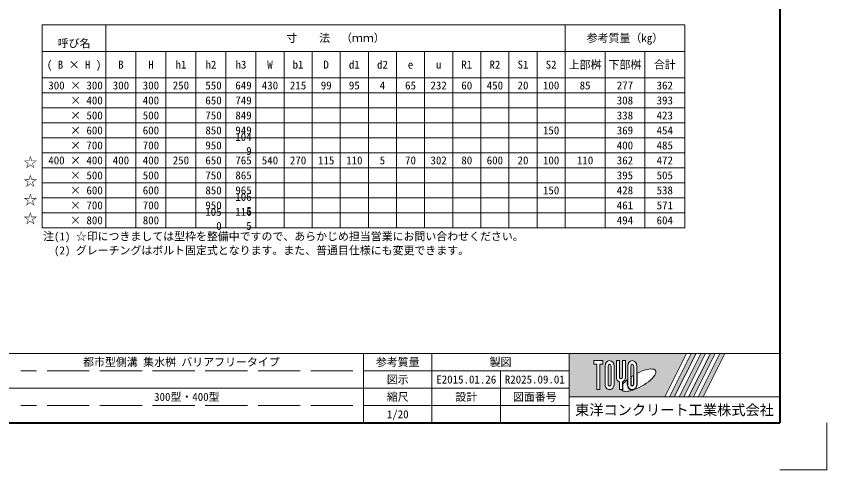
# Model space of a CAD drawing. Units: millimetres, scale not verified. Extents: x 63886 to 97934, y 3628 to 26930.
# Drawn here: x 92219 to 95678, y 17957 to 19894 of the extents above; entities that cross this region are included whole.
import ezdxf
from ezdxf.enums import TextEntityAlignment as Align

# ---------------------------------------------------------------- set-up
doc = ezdxf.new("R2010")
doc.units = ezdxf.units.MM
doc.header["$LTSCALE"] = 30
doc.linetypes.add('DASHED', pattern=[7.5, 6, -1.5])
for name, color, linetype, lineweight in [('Defpoints_3', 8, 'Continuous', 0), ('図枠', 7, 'Continuous', 13), ('寸法表', 7, 'Continuous', 13), ('補助線', 8, 'Continuous', 13)]:
    doc.layers.add(name, color=color, linetype=linetype, lineweight=lineweight)
doc.styles.add('ＭＳ ゴシック', font='')
doc.styles.get('ＭＳ ゴシック').set_extended_font_data('MS Gothic')

msp = doc.modelspace()

# ---------------------------------------------------------------- hatches: boundary and pattern name
at = {"layer": '図枠'}
h = msp.add_hatch(color=256, dxfattribs=at)
h.paths.add_polyline_path([(94578.45, 18453.97), (94578.45, 18268.34), (94986.83, 18268.34), (95079.64, 18453.97)])
edge = h.paths.add_edge_path(flags=16)
edge.add_ellipse((94874.95, 18339.7), major_axis=(72.73, 40.71), ratio=0.3471473, start_angle=-144.31122, end_angle=72.1899, ccw=False)
edge.add_ellipse((94848.02, 18322.12), major_axis=(0, 24.75), ratio=0.8463542, start_angle=-160.70346, end_angle=-90)
edge.add_line((94868.97, 18322.12), (94868.97, 18369.3))
edge = h.paths.add_edge_path(flags=16)
edge.add_ellipse((94848.02, 18400.18), major_axis=(0, 22.85), ratio=0.8463541, start_angle=-90, end_angle=90, ccw=False)
edge.add_line((94867.36, 18400.18), (94867.36, 18322.12))
edge.add_ellipse((94848.02, 18322.12), major_axis=(0, 22.85), ratio=0.8463541, start_angle=90, end_angle=-90, ccw=False)
edge.add_line((94828.69, 18322.12), (94828.69, 18400.18))
edge = h.paths.add_edge_path(flags=16)
edge.add_line((94854.47, 18400.18), (94854.47, 18322.12))
edge.add_ellipse((94848.02, 18322.12), major_axis=(0, 7.62), ratio=0.8463541, start_angle=90, end_angle=-90, ccw=False)
edge.add_line((94841.58, 18322.12), (94841.58, 18400.18))
edge.add_ellipse((94848.02, 18400.18), major_axis=(0, 7.62), ratio=0.8463541, start_angle=-90, end_angle=90, ccw=False)
edge = h.paths.add_edge_path(flags=16)
edge.add_line((94852.86, 18360.28), (94852.86, 18322.12))
edge.add_ellipse((94848.02, 18322.12), major_axis=(0, 5.71), ratio=0.8463542, start_angle=90, end_angle=-90, ccw=False)
edge.add_line((94843.19, 18322.12), (94843.19, 18354.04))
edge.add_ellipse((94874.95, 18339.7), major_axis=(72.73, 40.71), ratio=0.3471473, start_angle=107.79174, end_angle=126.47132, ccw=False)
edge = h.paths.add_edge_path(flags=16)
edge.add_line((94819.02, 18423.03), (94819.02, 18353.06))
edge.add_ellipse((94799.68, 18353.06), major_axis=(0, 22.85), ratio=0.8463541, start_angle=-163.34117, end_angle=-90, ccw=False)
edge.add_line((94806.13, 18331.52), (94806.13, 18299.28))
edge.add_line((94806.13, 18299.28), (94793.24, 18299.28))
edge.add_line((94793.24, 18299.28), (94793.24, 18331.52))
edge.add_ellipse((94799.68, 18353.06), major_axis=(0, 22.85), ratio=0.8463541, start_angle=90, end_angle=163.34117, ccw=False)
edge.add_line((94780.35, 18353.06), (94780.35, 18423.03))
edge.add_line((94780.35, 18423.03), (94793.24, 18423.03))
edge.add_line((94793.24, 18423.03), (94793.24, 18353.06))
edge.add_ellipse((94799.68, 18353.06), major_axis=(0, 7.62), ratio=0.8463541, start_angle=90, end_angle=-90)
edge.add_line((94806.13, 18353.06), (94806.13, 18423.03))
edge.add_line((94806.13, 18423.03), (94819.02, 18423.03))
edge = h.paths.add_edge_path(flags=16)
edge.add_line((94827.07, 18341.83), (94827.07, 18322.12))
edge.add_ellipse((94848.02, 18322.12), major_axis=(0, 24.75), ratio=0.8463542, start_angle=90, end_angle=-171.54427)
edge.add_ellipse((94874.95, 18339.7), major_axis=(72.73, 40.71), ratio=0.3471473, start_angle=-178.64954, end_angle=-148.29244, ccw=False)
edge.add_line((94803.35, 18297.37), (94807.74, 18297.37))
edge.add_line((94807.74, 18297.37), (94807.74, 18321.51))
edge.add_ellipse((94874.95, 18339.7), major_axis=(72.73, 40.71), ratio=0.3471473, start_angle=148.21912, end_angle=165.90812, ccw=False)
edge = h.paths.add_edge_path(flags=16)
edge.add_ellipse((94751.34, 18400.18), major_axis=(0, 22.85), ratio=0.8463541, start_angle=-90, end_angle=90, ccw=False)
edge.add_line((94770.68, 18400.18), (94770.68, 18322.12))
edge.add_ellipse((94751.34, 18322.12), major_axis=(0, 22.85), ratio=0.8463541, start_angle=90, end_angle=-90, ccw=False)
edge.add_line((94732.01, 18322.12), (94732.01, 18400.18))
edge = h.paths.add_edge_path(flags=16)
edge.add_line((94757.79, 18400.18), (94757.79, 18322.12))
edge.add_ellipse((94751.34, 18322.12), major_axis=(0, 7.62), ratio=0.8463541, start_angle=90, end_angle=-90, ccw=False)
edge.add_line((94744.9, 18322.12), (94744.9, 18400.18))
edge.add_ellipse((94751.34, 18400.18), major_axis=(0, 7.62), ratio=0.8463541, start_angle=-90, end_angle=90, ccw=False)
h.paths.add_polyline_path([(94722.34, 18423.03), (94722.34, 18407.8), (94709.45, 18407.8), (94709.45, 18299.28), (94696.56, 18299.28), (94696.56, 18407.8), (94683.67, 18407.8), (94683.67, 18423.03)], flags=16)
for points in [[(95007.24, 18268.34), (95027.66, 18268.34), (95120.48, 18453.97), (95100.06, 18453.97)], [(95161.31, 18453.97), (95140.89, 18453.97), (95048.08, 18268.34), (95068.5, 18268.34)], [(95202.15, 18453.97), (95181.73, 18453.97), (95088.92, 18268.34), (95109.34, 18268.34)], [(95242.99, 18453.97), (95222.57, 18453.97), (95129.76, 18268.34), (95150.18, 18268.34)]]:
    msp.add_hatch(color=256, dxfattribs=at).paths.add_polyline_path(points)

# ---------------------------------------------------------------- linework, layer by layer
at = {"layer": 'Defpoints_3'}
for p, q in [((92329.95, 19743.93), (92601.95, 19743.93)), ((92601.95, 19566.44), (92729.95, 19566.44)), ((92857.95, 19566.44), (92985.95, 19566.44)), ((93241.95, 19566.44), (94731.95, 19566.44)), ((92601.95, 19502.44), (92729.95, 19502.44)), ((92857.95, 19502.44), (92985.95, 19502.44)), ((93241.95, 19502.44), (94731.95, 19502.44)), ((92601.95, 19438.44), (92729.95, 19438.44)), ((92857.95, 19438.44), (92985.95, 19438.44)), ((93241.95, 19438.44), (94441.95, 19438.44)), ((94561.95, 19438.44), (94731.95, 19438.44)), ((92601.95, 19374.44), (92729.95, 19374.44)), ((92857.95, 19374.44), (92985.95, 19374.44)), ((93241.95, 19374.44), (94731.95, 19374.44)), ((92601.95, 19246.44), (92729.95, 19246.44)), ((92857.95, 19246.44), (92985.95, 19246.44)), ((93241.95, 19246.44), (94731.95, 19246.44)), ((92601.95, 19182.44), (92729.95, 19182.44)), ((92857.95, 19182.44), (92985.95, 19182.44)), ((93241.95, 19182.44), (94441.95, 19182.44)), ((94561.95, 19182.44), (94731.95, 19182.44)), ((92601.95, 19118.44), (92729.95, 19118.44)), ((92857.95, 19118.44), (92985.95, 19118.44)), ((93241.95, 19118.44), (94731.95, 19118.44)), ((92601.95, 19054.44), (92729.95, 19054.44)), ((92857.95, 19054.44), (92985.95, 19054.44)), ((93241.95, 19054.44), (94731.95, 19054.44))]:
    msp.add_line(p, q, dxfattribs=at)
at = {"layer": 'Defpoints_3', "color": 7, "lineweight": 13}
for p in [(95678.45, 18156.97), (95478.45, 17956.97)]:
    msp.add_line(p, (95678.45, 17956.97), dxfattribs=at)
at = {"layer": '図枠', "lineweight": 40}
for p in [(95478.45, 23696.97), (91878.45, 18156.97)]:
    msp.add_line(p, (95478.45, 18156.97), dxfattribs=at)
at = {"layer": '図枠'}
for p, q in [((95478.45, 18453.97), (91878.45, 18453.97)), ((93700.95, 18156.97), (93700.95, 18453.97)), ((93993.45, 18156.97), (93993.45, 18453.97)), ((94578.45, 18156.97), (94578.45, 18453.97)), ((94578.45, 18379.72), (93700.95, 18379.72)), ((94285.95, 18156.97), (94285.95, 18379.72)), ((94578.45, 18305.47), (91878.45, 18305.47)), ((94578.45, 18231.22), (93700.95, 18231.22))]:
    msp.add_line(p, q, dxfattribs=at)
at = {"layer": '図枠', "lineweight": 5}
for p, q in [((94578.45, 18453.97), (95079.64, 18453.97)), ((95079.64, 18453.97), (94986.83, 18268.34)), ((95100.06, 18453.97), (95007.24, 18268.34)), ((95120.48, 18453.97), (95027.66, 18268.34)), ((95140.89, 18453.97), (95048.08, 18268.34)), ((95161.31, 18453.97), (95068.5, 18268.34)), ((95181.73, 18453.97), (95088.92, 18268.34)), ((95100.06, 18453.97), (95120.48, 18453.97)), ((95202.15, 18453.97), (95109.34, 18268.34)), ((95222.57, 18453.97), (95129.76, 18268.34)), ((95140.89, 18453.97), (95161.31, 18453.97)), ((95242.99, 18453.97), (95150.18, 18268.34)), ((95181.73, 18453.97), (95202.15, 18453.97)), ((95222.57, 18453.97), (95242.99, 18453.97)), ((94683.67, 18423.03), (94683.67, 18407.8)), ((94683.67, 18423.03), (94722.34, 18423.03)), ((94696.56, 18407.8), (94683.67, 18407.8)), ((94696.56, 18407.8), (94696.56, 18299.28)), ((94709.45, 18407.8), (94709.45, 18299.28)), ((94722.34, 18407.8), (94709.45, 18407.8)), ((94722.34, 18423.03), (94722.34, 18407.8)), ((94780.35, 18423.03), (94793.24, 18423.03)), ((94780.35, 18353.06), (94780.35, 18423.03)), ((94793.24, 18423.03), (94793.24, 18353.06)), ((94806.13, 18423.03), (94819.02, 18423.03)), ((94806.13, 18353.06), (94806.13, 18423.03)), ((94819.02, 18423.03), (94819.02, 18353.06)), ((94732.01, 18400.18), (94732.01, 18322.12)), ((94744.9, 18322.12), (94744.9, 18400.18)), ((94757.79, 18400.18), (94757.79, 18322.12)), ((94770.68, 18322.12), (94770.68, 18400.18)), ((94828.69, 18400.18), (94828.69, 18322.12)), ((94841.58, 18322.12), (94841.58, 18400.18)), ((94854.47, 18400.18), (94854.47, 18322.12)), ((94867.36, 18322.12), (94867.36, 18400.18)), ((94827.07, 18341.83), (94827.07, 18322.12)), ((94843.19, 18322.12), (94843.19, 18354.04)), ((94852.86, 18360.28), (94852.86, 18322.12)), ((94868.97, 18322.12), (94868.97, 18369.3)), ((94793.24, 18331.52), (94793.24, 18299.28)), ((94806.13, 18331.52), (94806.13, 18299.28)), ((94807.74, 18321.51), (94807.74, 18297.37)), ((94578.45, 18268.34), (94986.83, 18268.34)), ((94709.45, 18299.28), (94696.56, 18299.28)), ((94806.13, 18299.28), (94793.24, 18299.28)), ((94803.35, 18297.37), (94807.74, 18297.37)), ((95007.24, 18268.34), (95027.66, 18268.34)), ((95048.08, 18268.34), (95068.5, 18268.34)), ((95088.92, 18268.34), (95109.34, 18268.34)), ((95129.76, 18268.34), (95150.18, 18268.34))]:
    msp.add_line(p, q, dxfattribs=at)
at = {"layer": '図枠', "linetype": 'DASHED', "lineweight": 9}
for p, q in [((93655.95, 18379.72), (92238.45, 18379.72)), ((93655.95, 18231.22), (92238.45, 18231.22))]:
    msp.add_line(p, q, dxfattribs=at)
at = {"layer": '図枠', "lineweight": 5}
for centre, major_axis, ratio, start_param, end_param in [((94751.34, 18400.18), (0, 22.85), 0.846354, 4.712389, 7.8539816), ((94751.34, 18400.18), (0, 7.62), 0.846354, 4.712389, 7.8539816), ((94848.02, 18400.18), (0, 22.85), 0.846354, 4.712389, 7.8539816), ((94848.02, 18400.18), (0, 7.62), 0.846354, 4.712389, 7.8539816), ((94874.95, 18339.7), (72.73, 40.71), 0.347147, 4.2621853, 7.7429163), ((94799.68, 18353.06), (0, 22.85), 0.846354, 1.5707963, 2.8017557), ((94799.68, 18353.06), (0, 7.62), 0.846354, 1.5707963, 4.712389), ((94799.68, 18353.06), (0, 22.85), 0.846354, 3.4814296, 4.712389), ((94874.95, 18339.7), (72.73, 40.71), 0.347147, 2.0815197, 2.5155126), ((94874.95, 18339.7), (72.73, 40.71), 0.347147, 1.6817405, 1.8219833), ((94751.34, 18322.12), (0, 22.85), 0.846354, 1.5707963, 4.712389), ((94751.34, 18322.12), (0, 7.62), 0.846354, 1.5707963, 4.712389), ((94848.02, 18322.12), (0, 24.75), 0.846354, 1.5707963, 3.3154679), ((94848.02, 18322.12), (0, 22.85), 0.846354, 1.5707963, 4.712389), ((94848.02, 18322.12), (0, 7.62), 0.846354, 1.5707963, 4.712389), ((94848.02, 18322.12), (0, 5.71), 0.846354, 1.5707963, 4.712389), ((94848.02, 18322.12), (0, 24.75), 0.846354, 3.5338438, 4.712389), ((94874.95, 18339.7), (72.73, 40.71), 0.347147, 3.2093975, 4.2004451)]:
    msp.add_ellipse(centre, major_axis=major_axis, ratio=ratio, start_param=start_param, end_param=end_param, dxfattribs=at)
at = {"layer": '寸法表'}
for p, q in [((92329.95, 19857.7), (95071.95, 19857.7)), ((92329.95, 19857.7), (92329.95, 18990.44)), ((92601.95, 19857.7), (92601.95, 18990.44)), ((94561.95, 19857.7), (94561.95, 18990.44)), ((95071.95, 19857.7), (95071.95, 18990.44)), ((92601.95, 19743.93), (95071.95, 19743.93)), ((92729.95, 19743.93), (92729.95, 18990.44)), ((92857.95, 19743.93), (92857.95, 18990.44)), ((92985.95, 19743.93), (92985.95, 18990.44)), ((93113.95, 19743.93), (93113.95, 18990.44)), ((93241.95, 19743.93), (93241.95, 18990.44)), ((93361.95, 19743.93), (93361.95, 18990.44)), ((93481.95, 19743.93), (93481.95, 18990.44)), ((93601.95, 19743.93), (93601.95, 18990.44)), ((93721.95, 19743.93), (93721.95, 18990.44)), ((93841.95, 19743.93), (93841.95, 18990.44)), ((93961.95, 19743.93), (93961.95, 18990.44)), ((94081.95, 19743.93), (94081.95, 18990.44)), ((94201.95, 19743.93), (94201.95, 18990.44)), ((94321.95, 19743.93), (94321.95, 18990.44)), ((94441.95, 19743.93), (94441.95, 18990.44)), ((94731.95, 19743.93), (94731.95, 18990.44)), ((94901.95, 19743.93), (94901.95, 18990.44)), ((92329.95, 19630.44), (95071.95, 19630.44)), ((92329.95, 19566.44), (92601.95, 19566.44)), ((92729.95, 19566.44), (92857.95, 19566.44)), ((92985.95, 19566.44), (93241.95, 19566.44)), ((94731.95, 19566.44), (95071.95, 19566.44)), ((92329.95, 19502.44), (92601.95, 19502.44)), ((92729.95, 19502.44), (92857.95, 19502.44)), ((92985.95, 19502.44), (93241.95, 19502.44)), ((94731.95, 19502.44), (95071.95, 19502.44)), ((92329.95, 19438.44), (92601.95, 19438.44)), ((92729.95, 19438.44), (92857.95, 19438.44)), ((92985.95, 19438.44), (93241.95, 19438.44)), ((94441.95, 19438.44), (94561.95, 19438.44)), ((94731.95, 19438.44), (95071.95, 19438.44)), ((92329.95, 19374.44), (92601.95, 19374.44)), ((92729.95, 19374.44), (92857.95, 19374.44)), ((92985.95, 19374.44), (93241.95, 19374.44)), ((94731.95, 19374.44), (95071.95, 19374.44)), ((92329.95, 19310.44), (95071.95, 19310.44)), ((92329.95, 19246.44), (92601.95, 19246.44)), ((92729.95, 19246.44), (92857.95, 19246.44)), ((92985.95, 19246.44), (93241.95, 19246.44)), ((94731.95, 19246.44), (95071.95, 19246.44)), ((92329.95, 19182.44), (92601.95, 19182.44)), ((92729.95, 19182.44), (92857.95, 19182.44)), ((92985.95, 19182.44), (93241.95, 19182.44)), ((94441.95, 19182.44), (94561.95, 19182.44)), ((94731.95, 19182.44), (95071.95, 19182.44)), ((92329.95, 19118.44), (92601.95, 19118.44)), ((92729.95, 19118.44), (92857.95, 19118.44)), ((92985.95, 19118.44), (93241.95, 19118.44)), ((94731.95, 19118.44), (95071.95, 19118.44)), ((92329.95, 19054.44), (92601.95, 19054.44)), ((92729.95, 19054.44), (92857.95, 19054.44)), ((92985.95, 19054.44), (93241.95, 19054.44)), ((94731.95, 19054.44), (95071.95, 19054.44)), ((92329.95, 18990.44), (95071.95, 18990.44))]:
    msp.add_line(p, q, dxfattribs=at)
at = {"layer": '補助線'}
msp.add_line((94578.45, 18268.34), (95478.45, 18268.34), dxfattribs=at)

# ---------------------------------------------------------------- texts
at = {"layer": '図枠', "style": 'ＭＳ ゴシック'}
for s, height, p in [('都市型側溝 集水桝 バリアフリータイプ\u3000', 34.18, (92947.2, 18416.84)), ('参考質量', 34.18, (93847.2, 18416.84)), ('製図', 34.18, (94285.95, 18416.84)), ('図示', 34.18, (93847.2, 18342.59)), ('E2015.01.26', 34.18, (94139.7, 18342.59)), ('R2025.09.01', 34.18, (94432.2, 18342.59)), ('300型・400型', 34.18, (92947.2, 18268.34)), ('縮尺', 34.18, (93847.2, 18268.34)), ('設計', 34.18, (94139.7, 18268.34)), ('図面番号', 34.18, (94432.2, 18268.34)), ('東洋コンクリート工業株式会社', 44.43, (95028.45, 18212.65)), ('1/20', 34.18, (93847.2, 18194.09))]:
    msp.add_text(s, height=height, dxfattribs=at).set_placement(p, align=Align.MIDDLE_CENTER)
at = {"layer": '寸法表', "style": 'ＭＳ ゴシック'}
for s, height, p in [('寸\u3000\u3000法\u3000（ｍｍ）', 34.18, (93581.95, 19800.82)), ('参考質量（kg）', 34.18, (94816.95, 19800.82)), ('( B × H )', 34.18, (92465.95, 19687.18)), ('B', 34.18, (92665.95, 19687.18)), ('H', 34.18, (92793.95, 19687.18)), ('h1', 34.18, (92921.95, 19687.18)), ('h2', 34.18, (93049.95, 19687.18)), ('h3', 34.18, (93177.95, 19687.18)), ('W', 34.18, (93301.95, 19687.18)), ('b1', 34.18, (93421.95, 19687.18)), ('D', 34.18, (93541.95, 19687.18)), ('d1', 34.18, (93661.95, 19687.18)), ('d2', 34.18, (93781.95, 19687.18)), ('e', 34.18, (93901.95, 19687.18)), ('u', 34.18, (94021.95, 19687.18)), ('R1', 34.18, (94141.95, 19687.18)), ('R2', 34.18, (94261.95, 19687.18)), ('S1', 34.18, (94381.95, 19687.18)), ('S2', 34.18, (94501.95, 19687.18)), ('上部桝', 34.18, (94646.95, 19687.18)), ('下部桝', 34.18, (94816.95, 19687.18)), ('合計', 34.18, (94986.95, 19687.18)), ('300', 34.18, (92665.95, 19598.44)), ('300', 34.18, (92793.95, 19598.44)), ('250', 34.18, (92921.95, 19598.44)), ('430', 34.18, (93301.95, 19598.44)), ('215', 34.18, (93421.95, 19598.44)), ('99', 34.18, (93541.95, 19598.44)), ('95', 34.18, (93661.95, 19598.44)), ('4', 34.18, (93781.95, 19598.44)), ('65', 34.18, (93901.95, 19598.44)), ('232', 34.18, (94021.95, 19598.44)), ('60', 34.18, (94141.95, 19598.44)), ('450', 34.18, (94261.95, 19598.44)), ('20', 34.18, (94381.95, 19598.44)), ('100', 34.18, (94501.95, 19598.44)), ('85', 34.18, (94646.95, 19598.44)), ('277', 34.18, (94816.95, 19598.44)), ('362', 34.18, (94986.95, 19598.44)), ('400', 34.18, (92793.95, 19534.44)), ('308', 34.18, (94816.95, 19534.44)), ('393', 34.18, (94986.95, 19534.44)), ('500', 34.18, (92793.95, 19470.44)), ('338', 34.18, (94816.95, 19470.44)), ('423', 34.18, (94986.95, 19470.44)), ('600', 34.18, (92793.95, 19406.44)), ('150', 34.18, (94501.95, 19406.44)), ('369', 34.18, (94816.95, 19406.44)), ('454', 34.18, (94986.95, 19406.44)), ('700', 34.18, (92793.95, 19342.44)), ('400', 34.18, (94816.95, 19342.44)), ('485', 34.18, (94986.95, 19342.44)), ('☆', 42.72, (92279.37, 19270.44)), ('400', 34.18, (92665.95, 19278.44)), ('400', 34.18, (92793.95, 19278.44)), ('250', 34.18, (92921.95, 19278.44)), ('540', 34.18, (93301.95, 19278.44)), ('270', 34.18, (93421.95, 19278.44)), ('115', 34.18, (93541.95, 19278.44)), ('110', 34.18, (93661.95, 19278.44)), ('5', 34.18, (93781.95, 19278.44)), ('70', 34.18, (93901.95, 19278.44)), ('302', 34.18, (94021.95, 19278.44)), ('80', 34.18, (94141.95, 19278.44)), ('600', 34.18, (94261.95, 19278.44)), ('20', 34.18, (94381.95, 19278.44)), ('100', 34.18, (94501.95, 19278.44)), ('110', 34.18, (94646.95, 19278.44)), ('362', 34.18, (94816.95, 19278.44)), ('472', 34.18, (94986.95, 19278.44)), ('☆', 42.72, (92279.37, 19190.44)), ('500', 34.18, (92793.95, 19214.44)), ('395', 34.18, (94816.95, 19214.44)), ('505', 34.18, (94986.95, 19214.44)), ('600', 34.18, (92793.95, 19150.44)), ('150', 34.18, (94501.95, 19150.44)), ('428', 34.18, (94816.95, 19150.44)), ('538', 34.18, (94986.95, 19150.44)), ('☆', 42.72, (92279.37, 19110.44)), ('700', 34.18, (92793.95, 19086.44)), ('461', 34.18, (94816.95, 19086.44)), ('571', 34.18, (94986.95, 19086.44)), ('☆', 42.72, (92279.37, 19030.44)), ('800', 34.18, (92793.95, 19022.44)), ('494', 34.18, (94816.95, 19022.44)), ('604', 34.18, (94986.95, 19022.44))]:
    msp.add_text(s, height=height, dxfattribs=at).set_placement(p, align=Align.MIDDLE_CENTER)
msp.add_text('呼び名', height=34.18, dxfattribs=at).set_placement((92465.95, 19795.55), align=Align.TOP_CENTER)
for s, p in [('300 × 300', (92588.45, 19598.44)), ('550', (93095.95, 19598.44)), ('649', (93223.95, 19598.44)), (' × 400', (92588.45, 19534.44)), ('650', (93095.95, 19534.44)), ('749', (93223.95, 19534.44)), ('× 500', (92588.45, 19470.44)), ('750', (93095.95, 19470.44)), ('849', (93223.95, 19470.44)), ('× 600', (92588.45, 19406.44)), ('850', (93095.95, 19406.44)), ('949', (93223.95, 19406.44)), ('× 700', (92588.45, 19342.44)), ('950', (93095.95, 19342.44)), ('400 × 400', (92588.45, 19278.44)), ('650', (93095.95, 19278.44)), ('765', (93223.95, 19278.44)), ('× 500', (92588.45, 19214.44)), ('750', (93095.95, 19214.44)), ('865', (93223.95, 19214.44)), ('× 600', (92588.45, 19150.44)), ('850', (93095.95, 19150.44)), ('965', (93223.95, 19150.44)), ('× 700', (92588.45, 19086.44)), ('950', (93095.95, 19086.44)), ('× 800', (92588.45, 19022.44))]:
    msp.add_text(s, height=34.18, dxfattribs=at).set_placement(p, align=Align.MIDDLE_RIGHT)
for s, p in [('104', (93154.02, 19395.75)), ('9', (93200.64, 19335.75)), ('106', (93154.02, 19139.75)), ('105', (93026.02, 19075.75)), ('116', (93154.02, 19075.75)), ('5', (93200.64, 19079.75)), ('0', (93072.64, 19015.75)), ('5', (93200.64, 19015.75)), ('注(1) ☆印につきましては型枠を整備中ですので、あらかじめ担当営業にお問い合わせください。', (92333.75, 18970.92)), ('\u3000(2) グレーチングはボルト固定式となります。また、普通目仕様にも変更できます。', (92333.75, 18910.92))]:
    msp.add_text(s, height=34.18, dxfattribs=at).set_placement(p, align=Align.TOP_LEFT)

doc.saveas('drawing.dxf')
